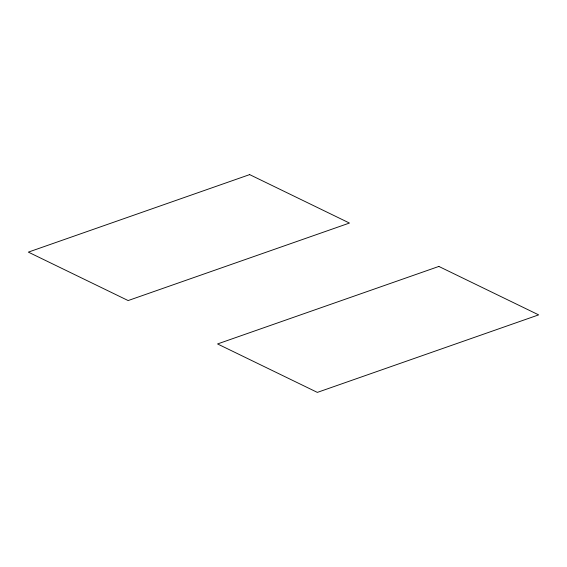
<?xml version="1.0" encoding="UTF-8"?>
<svg xmlns="http://www.w3.org/2000/svg" width="567" height="567" viewBox="0 0 567 567"><rect width="100%" height="100%" fill="white"/><g stroke="black" fill="none" stroke-linecap="round" stroke-linejoin="round"><path stroke-width="0.85" d="M249.657 174.608L28.35 252.124L128.142 300.56L349.449 223.051L249.657 174.608M438.858 266.44L217.551 343.949L317.343 392.392L538.65 314.876L438.858 266.44"/></g></svg>
